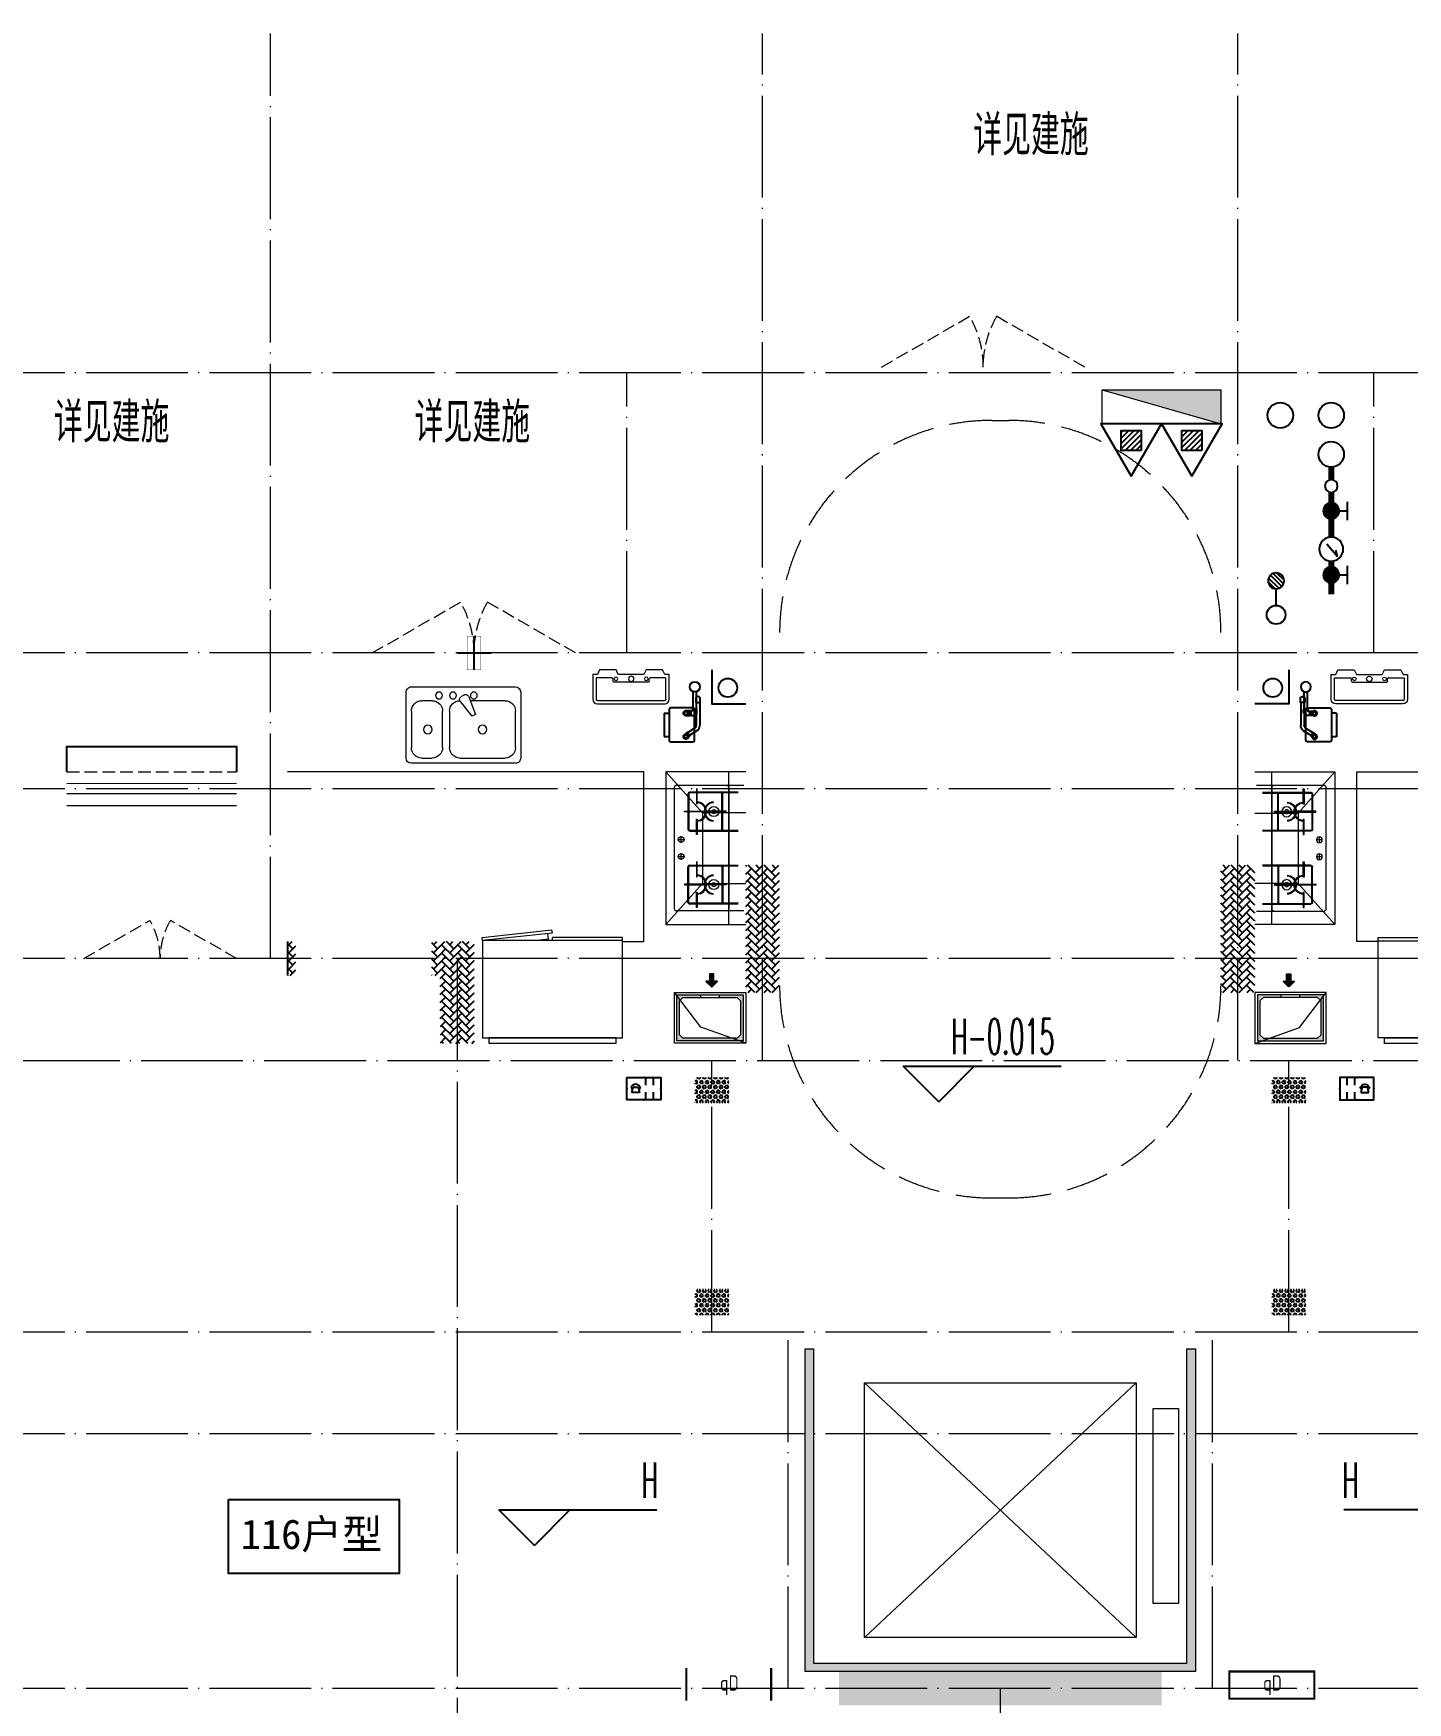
# Model space of a CAD drawing. Extents: x -518115 to 1124316, y -209821 to 1628073.
# Drawn here: x 834720 to 842817, y 445749 to 455582 of the extents above; entities that cross this region are included whole.
import ezdxf
from ezdxf.enums import TextEntityAlignment as Align

# ---------------------------------------------------------------- set-up
doc = ezdxf.new("R2010")
doc.units = 0
doc.header["$LTSCALE"] = 1000
doc.header["$MEASUREMENT"] = 0
doc.linetypes.add('DASH', pattern=[0.35, 0.25, -0.1])
doc.linetypes.add('DOTE', pattern=[2.4200000000000004, 2, -0.2, 0.02, -0.2])
for name, color, linetype, lineweight in [('3.5方案汇报，与郭总、侯月琴确定户型_t8$0$STAIR', 2, 'Continuous', 18), ('DOTE', 19, 'DOTE', 9), ('EQUIP-消防', 3, 'Continuous', 20), ('EQUIP_消火栓', 242, 'Continuous', 18), ('LVTRY', 1, 'Continuous', 13), ('PUB_HATCH', 8, 'Continuous', 9), ('STAIR', 2, 'Continuous', 18), ('WINDOW', 144, 'Continuous', 15), ('填充', 251, 'Continuous', 5), ('平面-栏杆', 135, 'Continuous', 15), ('平面-看线', 45, 'Continuous', 15), ('平面-空调室内机', 176, 'Continuous', 9), ('平面-空调预留孔', 173, 'Continuous', 15), ('空调', 76, 'Continuous', 13), ('立面-洞口示意', 152, 'Continuous', 13)]:
    doc.layers.add(name, color=color, linetype=linetype, lineweight=lineweight)
for name, color, linetype in [('AH-FURNITURE', 1, 'Continuous'), ('DIM_ELEV', 3, 'Continuous'), ('EQUIP-安防', 3, 'Continuous'), ('EQUIP_地漏', 7, 'Continuous'), ('EQUIP_消防', 7, 'Continuous'), ('IP-bath&kitchen-JOHNSON', 4, 'Continuous'), ('PUB_TEXT', 4, 'Continuous'), ('VPIPE-中水', 122, 'Continuous'), ('VPIPE-凝结', 150, 'Continuous'), ('VPIPE-废水', 31, 'Continuous'), ('VPIPE-消防', 1, 'TG_X'), ('VPIPE-给水', 3, 'TG_J'), ('保温', 6, 'Continuous'), ('建筑-排气道', 9, 'Continuous'), ('机电标识类', 1, 'Continuous'), ('污水', 3, 'Continuous'), ('看线', 251, 'Continuous'), ('给水', 4, 'Continuous')]:
    doc.layers.add(name, color=color, linetype=linetype)
doc.styles.add('_TCH_AXIS', font='COMPLEX', dxfattribs={"bigfont": 'GBCBIG'})
doc.styles.add('_TCH_DIM', font='SIMPLEX.shx', dxfattribs={"width": 0.7, "bigfont": 'GBCBIG.shx'})
doc.styles.add('_TEL_DIM', font='SIMPLEX', dxfattribs={"width": 0.8, "height": 3.5, "bigfont": 'HZTXT'})
doc.styles.add('DIM_FONT', font='SIMPLEX.shx', dxfattribs={"width": 0.56})
doc.styles.add('TG_LINETYPE', font='SIMPLEX', dxfattribs={"width": 0.8, "height": 3, "bigfont": 'HZTXT'})
doc.styles.add('房间名称', font='TSSDENG', dxfattribs={"width": 0.8, "bigfont": 'HZTXT'})
doc.styles.add('黑体', font='')
doc.styles.get('黑体').set_extended_font_data('SimHei')
doc.linetypes.add('TG_J', pattern='A,2,-0.22,["J",TG_LINETYPE,S=0.1,R=0,X=-0.18,Y=-0.15],0', length=2.22)
doc.linetypes.add('TG_X', pattern='A,4,-0.3,["X",TG_LINETYPE,S=0.1,R=0,X=-0.23,Y=-0.15],0', length=4.3)
pattern_1 = [(45, (0, 0), (0, 47.41575231924514), [100.584, -33.528]), (135, (23.70786, 23.70786), (3.05311331771918e-15, 47.41575231924513), [100.584, -33.528])]
pattern_2 = [(90, (0, 0), (-16.49778, 1.010197673501861e-15), [9.525, -19.05]), (210, (0, 0), (8.248889999999996, -14.28749658604684), [9.525, -19.05]), (150, (5.83238038093927e-16, 9.525), (-8.248890000000003, -14.28749658604684), [9.525, -19.05])]

# ---------------------------------------------------------------- blocks, each defined once
blk = doc.blocks.new('$equip$00002628')
at = {"linetype": 'Continuous'}
for p, q in [((-0.624999999998181, 0.4150000000045111), (0.625000000001819, 0.4150000000045111)), ((-0.624999999998181, -0.4150000000045111), (-0.624999999998181, 0.4150000000045111)), ((-0.4717313354612998, 0.009603462141967611), (-0.4090194958534994, 0.009603462141967611)), ((-0.4457289298279647, -0.1375965378647379), (-0.3945289298262651, 0.05760346212991863)), ((-0.3945289298262651, 0.05760346212991863), (-0.3945289298262651, 0.05760346212991863)), ((-0.3945289298262651, 0.05760346212991863), (-0.2057289298081741, 0.05760346212991863)), ((-0.2057289298081741, 0.05760346212991863), (-0.1545289298064745, -0.1375965378647379)), ((-0.1912383637663879, 0.009603462141967611), (-0.1285265242022433, 0.009603462141967611)), ((0.07074779736467462, 0.1292446097322681), (0.07074779736467462, 0.4150000000045111)), ((0.3500291924156045, 0.1292446097322681), (0.3500291924156045, 0.4150000000045111)), ((0.625000000001819, 0.4150000000045111), (0.625000000001819, -0.4150000000045111)), ((0.625000000001819, -0.4150000000045111), (-0.624999999998181, -0.4150000000045111)), ((-0.1545289298064745, -0.1375965378647379), (-0.4457289298279647, -0.1375965378647379)), ((0.07074779736467462, -0.4150000000045111), (0.07074779736467462, -0.1292446097468201)), ((0.3500291924156045, -0.4150000000045111), (0.3500291924156045, -0.1292446097468201))]:
    blk.add_line(p, q, dxfattribs=at)
at = {"const_width": 0.05}
blk.add_lwpolyline([(-0.624999999998181, 0.4150000000045111), (0.625000000001819, 0.4150000000045111), (0.625000000001819, -0.4150000000045111), (-0.624999999998181, -0.4150000000045111), (-0.624999999998181, 0.4150000000045111), (0.625000000001819, 0.4150000000045111)], dxfattribs=at)
at = {"linetype": 'Continuous'}
blk.add_arc((-0.3001289298244956, -0.01143547351603047), 0.1728873113639825, 6.989740462788838, 173.0102595372112, dxfattribs=at)
for p in [(-0.624999999998181, 0), (1.818989403545856e-12, 0.4150000000045111), (1.818989403545856e-12, -0.4150000000045111), (0.625000000001819, -3.637978807091713e-12)]:
    blk.add_point(p)
at = {"color": 7, "style": '_TEL_DIM', "flags": 1}
blk.add_attdef('A', text='', height=2.5e-05, dxfattribs=at).set_placement((1.818989403545856e-12, 0), align=Align.MIDDLE_CENTER)
blk = doc.blocks.new('GDGRDGDRGDFD')
at = {"layer": 'EQUIP-消防', "const_width": 12.82051282052028}
blk.add_lwpolyline([(136866.5605577994, 335507.811971089), (136366.5605577994, 335507.8119710906), (136366.5605577991, 335347.8119710904), (136866.5605577991, 335347.8119710888)], close=True, dxfattribs=at)
at = {"layer": 'PUB_TEXT', "color": 7, "true_color": 0xffffff, "style": '房间名称', "width": 0.8}
blk.add_text('qD', height=90, dxfattribs=at).set_placement((136565.0499633249, 335395.5346836653))
blk = doc.blocks.new('GHFHFHTFHCSDCS')
blk.add_blockref('GDGRDGDRGDFD', (294900.0178471453, 33215.91286097257))
at = {"rotation": 0.0001673532306091649}
blk.add_blockref('GDGRDGDRGDFD', (298100.9974941605, 33215.50885790785), dxfattribs=at)
at = {"layer": 'EQUIP-安防', "yscale": 160, "zscale": 160}
for p, xscale in [((431016.5794559291, 372157.3248316564), 160), ((435216.5779590498, 372157.3248316564), -160)]:
    blk.add_blockref('$equip$00002628', p, dxfattribs=dict(at, xscale=xscale))
blk = doc.blocks.new('dongkong')
blk.add_wipeout([(-603756.0415179721, 210770.96306340612), (-603756.0415180603, 210570.80961624245), (-603836.0415181214, 210570.80961593534), (-603836.0415181519, 210770.96306307407)])
at = {"layer": '机电标识类', "color": 250, "linetype": 'DASH', "ltscale": 400}
for p, q in [((-603796.0415180789, 210770.9630630909), (-603796.0415180789, 210570.8096162414)), ((-603896.0415180789, 210670.6929921169), (-603696.0415180789, 210670.6929921169))]:
    blk.add_line(p, q, dxfattribs=at)
at = {"layer": '空调', "color": 6, "linetype": 'DASH', "const_width": 2}
blk.add_lwpolyline([(-603756.0415180789, 210770.9630630909), (-603756.0415180789, 210570.8096162414), (-603836.0415180789, 210570.8096162414), (-603836.0415180789, 210770.9630630909)], close=True, dxfattribs=at)
blk = doc.blocks.new('$TwtSys$00000141')
at = {"color": 1}
for p, q in [((-47.09803151780761, 3.836055847277748), (-5.041545145413693, 45.89254221967349)), ((-47.09803151780761, 3.836055847277748), (-5.041545145413693, 45.89254221967349)), ((-43.60958444554853, -17.52724007043071), (17.52724007042889, 43.60958444554853)), ((-43.60958444554853, -17.52724007043071), (17.52724007042889, 43.60958444554853)), ((-33.23401871576607, -33.23401871577153), (33.23401871576607, 33.23401871576425)), ((-33.23401871576607, -33.23401871576971), (33.23401871576607, 33.23401871576425)), ((-16.17805684451741, -43.53063328177632), (43.79137317708955, 16.43879673983065)), ((-16.17805684451741, -43.53063328177632), (43.79137317708955, 16.43879673983247)), ((5.715553844029273, -46.12975947626182), (46.12974035062325, -5.715572969671484)), ((5.715553844029273, -46.12975947626182), (46.12974035062325, -5.715572969671484))]:
    blk.add_line(p, q, dxfattribs=at)
blk.add_circle((0, -1.818989403545856e-12), 47, dxfattribs=at)
blk.add_circle((0, -1.818989403545856e-12), 47, dxfattribs=at)
blk = doc.blocks.new('A$C2705576B')
at = {"layer": '给水'}
h = blk.add_hatch(color=256, dxfattribs=at)
edge = h.paths.add_edge_path()
edge.add_arc((417.4753939132206, -1741.187018943019), 47.17066666666666, 0, 360)
h = blk.add_hatch(color=256, dxfattribs=at)
edge = h.paths.add_edge_path()
edge.add_arc((794.6793657876551, -1741.187018943019), 47.17066666666666, 0, 360)
for p, q in [((363.1358234086074, -1645.378875686787), (471.8149644187652, -1645.378875686787)), ((417.4753939132206, -1741.187018943019), (417.4753939132206, -1645.378875686787)), ((740.3397952830419, -1645.378875686787), (849.0189362931997, -1645.378875686787)), ((794.6793657876551, -1741.187018943019), (794.6793657876551, -1645.378875686787)), ((525.2828902192414, -1704.277946659364), (564.0495230220258, -1714.966761028394)), ((601.1412538066506, -1768.080788225867), (525.283035626635, -1704.277946659364))]:
    blk.add_line(p, q, dxfattribs=at)
at = {"layer": '给水', "const_width": 35.378}
for points in [[(499.0671900771558, -1741.187018943019), (302.4753939132206, -1741.187018943019)], [(903.4753939132206, -1741.187018943019), (640.5791900772601, -1741.187018943019)], [(1052.830608317163, -1741.187018943019), (978.4711268208921, -1741.187018943019)]]:
    blk.add_lwpolyline(points, dxfattribs=at)
at = {"layer": '给水'}
for centre, radius in [((569.823190077208, -1741.187018943019), 70.756), ((417.4753939132206, -1741.187018943019), 47.17066666666666), ((794.6793657876551, -1741.187018943019), 47.17066666666666), ((940.9753939132206, -1741.187018943019), 37.5)]:
    blk.add_circle(centre, radius, dxfattribs=at)
blk = doc.blocks.new('$TwtSys$00000546')
h = blk.add_hatch()
h.set_pattern_fill('ANSI31', color=1, scale=200, style=0)
h.set_pattern_definition([(45, (-38543.80223862439, -6670.830405693208), (-17.67766952966369, 17.67766952966369), [])])
h.paths.add_polyline_path([(-64.92232553117356, 173.7449990885525), (64.922325531159, 173.7449990885525), (64.922325531159, 43.90034802621994), (-64.92232553117356, 43.90034802621994)])
at = {"color": 1}
for points in [[(0, 343.6163707387423), (-198.3870041439732, 0), (198.3870041439732, 0)], [(-64.92232553117356, 173.7449990885525), (64.922325531159, 173.7449990885525), (64.922325531159, 43.90034802621994), (-64.92232553117356, 43.90034802621994)]]:
    blk.add_lwpolyline(points, close=True, dxfattribs=at)
blk = doc.blocks.new('$TwtSys$00000434')
for p, q in [((-0.5, 0.5), (-0.5, -0.5)), ((-0.5, -0.5), (0.5, 0.5)), ((0.5, 0.5), (-0.5, 0.5)), ((0.5, -0.5), (0.5, 0.5)), ((-0.5, -0.5), (0.5, -0.5))]:
    blk.add_line(p, q)
blk.add_solid([(0.5, -0.5), (0.5, 0.5), (-0.5, -0.5)])
blk = doc.blocks.new('GDFGDGRD')
at = {"layer": '保温', "linetype": 'ByBlock', "ltscale": 10}
h = blk.add_hatch(dxfattribs=at)
h.set_pattern_fill('AR-HBONE', color=251, scale=55)
h.set_pattern_definition(pattern_1)
h.paths.add_polyline_path([(431616.5779368667, 372723.9109038315), (431816.5779205575, 372723.9109038315), (431816.6776084994, 373473.7241241197), (431616.6776248086, 373473.7243207647)])
h = blk.add_hatch(dxfattribs=at)
h.set_pattern_fill('AR-HBONE', color=251, scale=55)
h.set_pattern_definition(pattern_1)
h.paths.add_polyline_path([(434616.5794823848, 372723.9109038315), (434416.579498694, 372723.9109038315), (434416.4798107521, 373473.7241241197), (434616.4797944429, 373473.7243207647)])
h = blk.add_hatch(dxfattribs=at)
h.set_pattern_fill('AR-HBONE', color=251, scale=55)
h.set_pattern_definition(pattern_1)
h.paths.add_polyline_path([(428966.578379888, 372823.7247212567), (428966.5790232959, 373023.7247251226), (428916.5790233049, 373023.7249310016), (428916.5783798971, 372823.7249271357)])
h = blk.add_hatch(dxfattribs=at)
h.set_pattern_fill('AR-HBONE', color=251, scale=55)
h.set_pattern_definition(pattern_1)
h.paths.add_polyline_path([(429816.578757056, 372823.7247212792), (429816.5794004638, 373023.7247251451), (429766.5794004729, 373023.7249310241), (429766.578757065, 372823.7249271582)])
h = blk.add_hatch(dxfattribs=at)
h.set_pattern_fill('AR-HBONE', color=251, scale=55)
h.set_pattern_definition(pattern_1)
h.paths.add_polyline_path([(430017.8124563344, 372423.588710197), (430016.5797776413, 373023.7247210948), (429816.5797776084, 373023.7249269856), (429817.8124563015, 372423.5889160878)])
at = {"layer": '保温', "linetype": 'Continuous', "ltscale": 10}
h = blk.add_hatch(dxfattribs=at)
h.set_pattern_fill('HEX', color=251, scale=10, angle=90, style=0)
h.set_pattern_definition(pattern_2)
h.paths.add_polyline_path([(431316.5779580405, 372073.7248388497), (431516.5779417312, 372073.7248388497), (431516.6768560584, 372223.7247332454), (431316.6768723676, 372223.7249298903)])
h = blk.add_hatch(dxfattribs=at)
h.set_pattern_fill('HEX', color=251, scale=10, angle=90, style=0)
h.set_pattern_definition(pattern_2)
h.paths.add_polyline_path([(434916.579461211, 372073.7248388497), (434716.5794775203, 372073.7248388497), (434716.4805631932, 372223.7247332454), (434916.4805468839, 372223.7249298903)])
h = blk.add_hatch(dxfattribs=at)
h.set_pattern_fill('HEX', color=251, scale=10, angle=90, style=0)
h.set_pattern_definition(pattern_2)
h.paths.add_polyline_path([(431316.5779582471, 370823.724846115), (431516.5779419378, 370823.724846115), (431516.676856265, 370973.7247405107), (431316.6768725742, 370973.7249371556)])
h = blk.add_hatch(dxfattribs=at)
h.set_pattern_fill('HEX', color=251, scale=10, angle=90, style=0)
h.set_pattern_definition(pattern_2)
h.paths.add_polyline_path([(434916.5794610044, 370823.724846115), (434716.5794773137, 370823.724846115), (434716.4805629865, 370973.7247405107), (434916.4805466773, 370973.7249371556)])
h = blk.add_hatch(dxfattribs=at)
h.set_pattern_fill('HEX', color=251, scale=10, angle=90, style=0)
h.set_pattern_definition([(90, (-70765.89117912838, -151624.7360933621), (-16.49778, 1.010197673501861e-15), [9.525, -19.05]), (210, (-70765.89117912838, -151624.7360933621), (8.248889999999996, -14.28749658604684), [9.525, -19.05]), (150, (-70765.89117912838, -151615.2110933621), (-8.248890000000003, -14.28749658604684), [9.525, -19.05])])
h.paths.add_polyline_path([(434066.5790224251, 368523.7248330163), (434066.5789810187, 368723.7248300065), (432166.5783829462, 368723.7248300508), (432166.5784243525, 368523.7248330605)])
at = {"layer": '保温', "color": 251, "linetype": 'ByBlock', "ltscale": 10}
blk.add_line((428916.5787015874, 373023.7248241272), (428916.578701565, 372823.724824273), dxfattribs=at)
blk = doc.blocks.new('rtyg7uyhg')
at = {"layer": 'LVTRY'}
for p, q in [((193590.3031336021, 45458.1133254503), (193590.3030643982, 45069.47696181395)), ((194234.6213208837, 45488.79502889935), (193620.9849572473, 45488.79513816872)), ((193896.3984467548, 45429.87059594441), (193857.5823896687, 45326.26016876537)), ((193925.7802168131, 45440.40881343969), (193940.0533153456, 45432.16822680717)), ((194265.3030643982, 45069.47684161765), (194265.3031336021, 45458.113205254)), ((193620.9848935069, 45130.84059271414), (193620.9849317512, 45345.61331998683)), ((193682.3485790417, 45406.97694542356), (193887.8216881326, 45406.97690883528)), ((193875.2965560293, 45316.03289288385), (193945.6178257855, 45401.45376218002)), ((194009.6212953876, 45345.61325078298), (194009.6212571432, 45130.84052351015)), ((194050.5303480524, 45130.84051622554), (194050.5303862967, 45345.61324349836)), ((194111.8940335871, 45406.97686893496), (194173.2576699507, 45406.97685800815)), ((194234.6212953876, 45345.61321071758), (194234.6212571432, 45130.84048344476)), ((193857.5823896687, 45326.26016876537), (193875.2965560293, 45316.03289288385)), ((193620.9848771165, 45038.79513816872), (194234.621240753, 45038.79502889935)), ((193948.2576098526, 45069.47689807355), (193682.3485189436, 45069.47694542356)), ((194173.2576098526, 45069.47685800816), (194111.893973489, 45069.47686893508))]:
    blk.add_line(p, q, dxfattribs=at)
for centre, radius in [((193866.4394935961, 45437.65873082454), 20.45454545454545), ((193989.1667663234, 45437.6587089707), 20.45454545454545), ((194070.9849481416, 45437.65869440146), 20.45454545454545), ((193815.3030944472, 45238.22692174855), 25.56818181818182), ((194137.4621853563, 45238.2268643822), 25.56818181818182)]:
    blk.add_circle(centre, radius, dxfattribs=at)
for centre, radius, start, end in [((193620.9849517839, 45458.11331998683), 30.68181818181818, 89.99998979807194, 179.9999897972382), ((193915.5529409315, 45422.69466753349), 20.45454545454545, 59.99998980057491, 159.4623117970261), ((193929.8260394641, 45414.45408090108), 20.45454545454545, 320.5376677968172, 59.99998980057491), ((194234.6213154203, 45458.11321071746), 30.68181818181818, 359.9999897972382, 89.99998979807194), ((193682.3485681149, 45345.61330905991), 61.36363636363636, 89.99998979807194, 179.9999897972382), ((193948.2576590239, 45345.6132617099), 61.36363636363636, 359.9999897972382, 89.99998979807194), ((194111.8940226603, 45345.61323257144), 61.36363636363636, 89.99998979807194, 179.9999897972382), ((194173.2576590239, 45345.6132216445), 61.36363636363636, 359.9999897972382, 89.99998979807194), ((193620.9848825799, 45069.47695635049), 30.68181818181818, 179.9999897972382, 269.9999897980719), ((193682.3485298705, 45130.84058178721), 61.36363636363636, 179.9999897972382, 269.9999897980719), ((193948.2576207797, 45130.8405344372), 61.36363636363636, 269.9999897980719, 359.9999897972382), ((194111.893984416, 45130.84050529861), 61.36363636363636, 179.9999897972382, 269.9999897980719), ((194173.2576207797, 45130.84049437181), 61.36363636363636, 269.9999897980719, 359.9999897972382), ((194234.6212462163, 45069.47684708112), 30.68181818181818, 269.9999897980719, 359.9999897972382)]:
    blk.add_arc(centre, radius, start, end, dxfattribs=at)
at = {"layer": 'LVTRY', "style": 'DIM_FONT', "width": 0.8, "flags": 9}
for tag in ['XSIZE', 'YSIZE']:
    blk.add_attdef(tag, (193927.8031388824, 45487.7665121054), '', height=0.5, rotation=89.99998979807198, dxfattribs=at)
blk = doc.blocks.new('A$C60D053AF')
at = {"layer": 'AH-FURNITURE', "color": 8}
for p, q in [((232.5000007597264, -89.99999966996256), (128.2842720070621, -89.99999966996256)), ((192.50000075961, -70.99998518347275), (327.5735938884318, -70.99998518347275)), ((192.50000075961, -90.99998518347275), (327.5735938884318, -90.99998518347275)), ((341.7157295121578, -96.85784955974668), (370.0190303710988, -143.1611504186876)), ((355.8578651358839, -82.71571393602062), (384.1611659948248, -129.0190147949615)), ((232.5000007597264, -109.9999996698461), (128.2842720075278, -109.9999996699626)), ((245.0000007597264, -129.4999851834727), (245.0000007597264, -122.4999996698461)), ((265.0000007597264, -129.4999851834727), (265.0000007597264, -122.4999996698461)), ((255.0000007597264, -280.9999851834727), (255.0000007597264, -250.9999851834727)), ((255.0000007597264, -280.9999851834727), (393.0000007597264, -280.9999851834727)), ((393.0000007597264, -280.9999851834727), (393.0000007597264, -250.9999851834727))]:
    blk.add_line(p, q, dxfattribs=at)
for points in [[(170.00000075961, -67.99998518347275, 1), (170.00000075961, -93.99998518358916), (192.50000075961, -93.99998518347275), (192.50000075961, -67.99998518347275)], [(268.0000007597264, -122.4999996698461), (268.0000007597264, -106.9999996698461, 0.4142135623724265), (248.0000007597264, -86.99999966984615), (232.5000007597264, -86.99999966984615), (232.50000075961, -112.9999996698461), (242.0000007597264, -112.9999996698461), (242.0000007597264, -122.4999996698461)], [(234.0000007597264, -250.9999851834727), (414.0000007597264, -250.9999851834727, 0.4142135623730951), (424.0000007597264, -240.9999851834727), (424.0000007597264, -110.9999851834727, 0.4142135623730951), (414.0000007597264, -100.9999851834727), (234.0000007597264, -100.9999851834727, 0.4142135623730951), (224.0000007597264, -110.9999851834727), (224.0000007597264, -240.9999851834727, 0.4142135623730951)], [(242.0000007597264, -151.9999851834727, 1), (268.0000007597264, -151.9999851834727), (268.0000007597264, -129.4999851834727), (242.0000007597264, -129.4999851834727)], [(383.8076126043452, -161.1923733388539, 1), (402.192388915224, -142.8075970279751), (386.2824863384012, -126.8976944513852), (367.8977100276388, -145.282470762264)]]:
    blk.add_lwpolyline(points, format="xyb", close=True, dxfattribs=at)
for centre, radius in [((100.0000007598428, -99.99999967066105), 30), ((255.0000007597264, -151.9999851834727), 15), ((255.0000007597264, -151.9999851834727), 10), ((393.0000007597264, -151.9999851834727), 15), ((393.0000007597264, -151.9999851834727), 10)]:
    blk.add_circle(centre, radius, dxfattribs=at)
for radius in [40, 20]:
    blk.add_arc((327.5735938884318, -110.9999851834727), radius, 45, 90, dxfattribs=at)
blk = doc.blocks.new('A-Kitchen-7')
at = {"layer": 'LVTRY'}
for p, q in [((-518.6581278588565, 779.725278688129), (-7.244008776673581, 834.3051076843403)), ((-515, 756.005706589378), (-518.6581278588565, 779.725278688129)), ((-3.585880917788018, 810.5855355854728), (-515, 756.005706589378)), ((515, 756.005706589378), (-515, 756.005706589378)), ((-515, 756.005706589378), (-515, 40)), ((-485.6368437646597, 760.5342107040924), (-484.9384396369278, 756.005706589378)), ((-29.12075551543967, 766.9560861630598), (-112.0975807690556, 756.005706589378)), ((-29.12075551546877, 766.9560861630598), (-35.20590834700852, 806.4126680237241)), ((-7.244008776673581, 834.3051076843403), (-3.585880917788018, 810.5855355854728)), ((515, 780), (-5.820766091346741e-11, 780)), ((0, 756.005706589378), (-5.820766091346741e-11, 780)), ((515, 756.005706589378), (515, 780)), ((515, 40), (515, 756.005706589378)), ((-515, 40), (515, 40))]:
    blk.add_line(p, q, dxfattribs=at)
blk.add_lwpolyline([(-468.9430810984049, 40), (-468.9430810984049, 0), (468.9430810984049, 0), (468.9430810984632, 40)], close=True, dxfattribs=at)
blk = doc.blocks.new('*U66')
h = blk.add_hatch(color=5)
h.set_gradient(color1=(0, 0, 255), rotation=180, tint=1)
h.paths.add_polyline_path([(3.524958103184869e-15, -2.819966482547906e-15), (-6.350000000000009, -6.349999999999992), (-6.350000000000001, -2.159000000000014), (-15, -2.158999999999999), (-14.99999999999999, 2.159000000000044), (-6.349999999999993, 2.159000000000029), (-6.349999999999985, 6.350000000000009)])
at = {"color": 0, "linetype": 'Continuous'}
blk.add_lwpolyline([(3.524958103184869e-15, -2.819966482547906e-15), (-6.350000000000009, -6.349999999999992), (-6.350000000000001, -2.159000000000014), (-15, -2.158999999999999), (-14.99999999999999, 2.159000000000044), (-6.349999999999993, 2.159000000000029), (-6.349999999999985, 6.350000000000009)], close=True, dxfattribs=at)
blk = doc.blocks.new('sgrsefv')
at = {"layer": 'PUB_HATCH'}
blk.add_hatch(color=256, dxfattribs=at).paths.add_polyline_path([(1112933.294422049, 840916.328306399), (1112933.294422049, 840646.328306399), (1113073.294422049, 840646.328306399), (1113073.294422049, 840661.328306399), (1112968.294422049, 840661.328306399), (1112948.294422049, 840681.328306399), (1112948.294422049, 840881.328306399), (1112968.294422049, 840901.328306399), (1113288.294422049, 840901.328306399), (1113308.294422049, 840881.328306399), (1113308.294422049, 840681.328306399), (1113288.294422049, 840661.328306399), (1113183.294422049, 840661.328306399), (1113183.294422049, 840646.328306399), (1113323.294422049, 840646.328306399), (1113323.294422049, 840916.328306399)])
at = {"layer": 'LVTRY', "color": 1}
for p, q in [((1113073.294422049, 840661.328306399), (1113073.294422049, 840646.328306399)), ((1113183.294422049, 840661.328306399), (1113183.294422049, 840646.328306399))]:
    blk.add_line(p, q, dxfattribs=at)
for points in [[(1112918.294422049, 840931.328306399), (1113338.294422049, 840931.328306399), (1113338.294422049, 840631.328306399), (1112918.294422049, 840631.328306399)], [(1112933.294422049, 840916.328306399), (1113323.294422049, 840916.328306399), (1113323.294422049, 840646.328306399), (1112933.294422049, 840646.328306399)], [(1113288.294422049, 840661.328306399), (1112968.294422049, 840661.328306399), (1112948.294422049, 840681.328306399), (1112948.294422049, 840881.328306399), (1112968.294422049, 840901.328306399), (1113288.294422049, 840901.328306399), (1113308.294422049, 840881.328306399), (1113308.294422049, 840681.328306399), (1113288.294422049, 840661.328306399)]]:
    blk.add_lwpolyline(points, close=True, dxfattribs=at)
at = {"layer": '立面-洞口示意'}
blk.add_lwpolyline([(1112918.294422049, 840931.328306399), (1113181.846359163, 840837.3789231421), (1113338.294422049, 840631.328306399)], dxfattribs=at)
at = {"layer": '建筑-排气道', "xscale": -5, "yscale": 5, "zscale": 5, "rotation": 270}
blk.add_blockref('*U66', (1113118.391369574, 840599.0160356248), dxfattribs=at)
blk = doc.blocks.new('FRSDFDGDGDRGDR')
at = {"layer": '平面-空调预留孔'}
for p, q in [((699618.9179923869, 775447.756135683), (699746.3179923192, 775447.756135683)), ((699746.3179923192, 775447.756135683), (699746.3179923192, 775355.3561357355)), ((699612.3179923807, 775043.9561356568), (699612.3179923807, 775441.1561356868)), ((699726.5179923008, 775348.7561357393), (699739.7179923131, 775348.7561357393)), ((699719.9179922946, 775342.156135743), (699719.9179922946, 775142.9561356006)), ((699726.5179923008, 775136.3561356043), (699739.7179923131, 775136.3561356043)), ((699746.3179923192, 775129.7561356081), (699746.3179923192, 775037.3561356605)), ((699746.3179923192, 775037.3561356605), (699618.9179923869, 775037.3561356605))]:
    blk.add_line(p, q, dxfattribs=at)
blk.add_lwpolyline([(699766.1179923377, 775166.7161355871), (699792.5179923623, 775153.5161355946), (699792.5179923623, 775057.1561356493), (699766.1179923377, 775043.9561356568), (699766.1179923377, 775017.5561356718), (699618.9179923869, 775017.5561356718, -0.4142135623730951), (699592.5179923623, 775043.9561356568), (699592.5179923623, 775441.1561356868, -0.4142135623730951), (699618.9179923869, 775467.5561356718), (699766.1179923377, 775467.5561356718), (699766.1179923377, 775441.1561356868), (699792.5179923623, 775427.9561356943), (699792.5179923623, 775331.596135749), (699766.1179923377, 775318.3961357565)], format="xyb", close=True, dxfattribs=at)
for centre, radius in [((699739.7179923131, 775243.1561357992), 15.83999999100342), ((699739.7179923131, 775331.596135749), 10.55999999400228), ((699739.7179923131, 775153.5161355946), 10.55999999400228)]:
    blk.add_circle(centre, radius, dxfattribs=at)
for centre, radius, start, end in [((699618.917992382, 775441.1561356819), 6.600000001199078, 89.99999995997936, 179.9999999533093), ((699726.5179922959, 775342.1561357381), 6.600000001199078, 89.99999995997936, 179.9999999533093), ((699739.717992318, 775355.3561357405), 6.600000001206354, 269.9999999599793, 359.9999999533093), ((699726.5179922959, 775142.9561356056), 6.600000001199078, 180.0000000400206, 270.0000000533608), ((699739.717992318, 775129.7561356032), 6.600000001206354, 4.002063966804346e-08, 90.00000005336085), ((699618.917992382, 775043.9561356618), 6.600000001199078, 180.0000000400206, 270.0000000533608)]:
    blk.add_arc(centre, radius, start, end, dxfattribs=at)
blk = doc.blocks.new('GDGDRGDRGRD')
at = {"layer": 'LVTRY', "color": 251}
for p, q in [((430080.5498987493, 371515.3769317719), (429864.6097976839, 371758.3326651105)), ((430334.8192843065, 371758.3326651105), (429864.6097976839, 371758.3326651105)), ((429864.6097976839, 371758.3326651105), (429864.6097976839, 370858.3326651105)), ((430234.8192843063, 370858.3326651105), (430234.8192843063, 371758.3326651105)), ((430334.8192843065, 371515.3769317719), (430080.5498987493, 371515.3769317719)), ((430080.5498987493, 371515.3769317719), (430080.5498987493, 371100.2783888946)), ((429864.6097976839, 370858.3326651105), (430080.5498987493, 371100.2783888946)), ((430080.5498987493, 371100.2783888946), (430334.8192843065, 371100.2783888946)), ((429864.6097976839, 370858.3326651105), (430334.8192843065, 370858.3326651105))]:
    blk.add_line(p, q, dxfattribs=at)
at = {"layer": 'LVTRY'}
for p, q in [((429914.8192843065, 370948.3326651105), (429914.8192843065, 371668.3326651105)), ((429924.8192843065, 371678.3326651105), (430324.8192843065, 371678.3326651106)), ((429994.8192843065, 371628.3326651106), (429994.8192843065, 371418.3326651106)), ((429999.8192843065, 371628.3326651106), (429999.8192843065, 371418.3326651106)), ((430289.8192843065, 371638.3326651107), (430004.8192843065, 371638.3326651106)), ((430289.8192843065, 371633.3326651107), (430004.8192843065, 371633.3326651106)), ((430045.069284306, 371658.3326651107), (430045.069284306, 371568.3326651106)), ((430049.569284306, 371658.3326651107), (430045.069284306, 371658.3326651107)), ((430049.569284306, 371568.3326651106), (430049.569284306, 371658.3326651107)), ((430194.8192843063, 371418.3326651106), (430194.8192843063, 371628.3326651107)), ((430199.8192843063, 371418.3326651106), (430199.8192843063, 371628.3326651107)), ((430234.8192843063, 371668.3326651106), (430234.819284306, 370948.3326651105)), ((429974.8192843067, 371525.5826651108), (430102.3192843067, 371525.5826651108)), ((429974.8192843067, 371521.0826651108), (429974.8192843067, 371525.5826651108)), ((430102.3192843067, 371521.0826651108), (429974.8192843067, 371521.0826651108)), ((430045.069284306, 371568.3326651106), (430049.569284306, 371568.3326651106)), ((430219.819284306, 371525.5826651108), (430092.319284306, 371525.5826651108)), ((430092.319284306, 371525.5826651108), (430092.319284306, 371521.0826651108)), ((430092.319284306, 371521.0826651108), (430219.819284306, 371521.0826651108)), ((430102.3192843067, 371525.5826651108), (430102.3192843067, 371521.0826651108)), ((430219.819284306, 371521.0826651108), (430219.819284306, 371525.5826651108)), ((430234.8192843063, 371100.2783888946), (430234.8192843063, 371515.3769317719)), ((430004.8192843065, 371413.3326651106), (430289.8192843065, 371413.3326651106)), ((430004.8192843065, 371408.3326651106), (430289.8192843065, 371408.3326651106)), ((430045.069284306, 371388.3326651105), (430045.069284306, 371478.3326651106)), ((430045.069284306, 371478.3326651106), (430049.569284306, 371478.3326651106)), ((430049.569284306, 371478.3326651106), (430049.569284306, 371388.3326651105)), ((429935.4224806934, 371358.3326651105), (429974.2160879209, 371358.3326651105)), ((429954.8192843065, 371338.9358614974), (429954.8192843065, 371377.7294687249)), ((430049.569284306, 371388.3326651105), (430045.069284306, 371388.3326651105)), ((429935.4224806934, 371258.3326651105), (429974.2160879209, 371258.3326651105)), ((429954.8192843065, 371238.9358614974), (429954.8192843065, 371277.7294687249)), ((430004.8192843065, 371208.3326651105), (430289.8192843065, 371208.3326651105)), ((430045.069284306, 371228.3326651105), (430045.069284306, 371138.3326651105)), ((430049.569284306, 371228.3326651105), (430045.069284306, 371228.3326651105)), ((430049.569284306, 371138.3326651105), (430049.569284306, 371228.3326651105)), ((429994.8192843065, 370988.3326651105), (429994.8192843065, 371198.3326651105)), ((429999.8192843065, 370988.3326651105), (429999.8192843065, 371198.3326651105)), ((430004.8192843065, 371203.3326651105), (430289.8192843065, 371203.3326651105)), ((430045.069284306, 371138.3326651105), (430049.569284306, 371138.3326651105)), ((430194.8192843063, 371198.3326651105), (430194.8192843063, 370988.3326651104)), ((430199.8192843063, 371198.3326651105), (430199.8192843063, 370988.3326651104)), ((430102.3192843067, 371095.5826651102), (429974.8192843067, 371095.5826651102)), ((429974.8192843067, 371095.5826651102), (429974.8192843067, 371091.0826651102)), ((429974.8192843067, 371091.0826651102), (430102.3192843067, 371091.0826651102)), ((430045.069284306, 370958.3326651105), (430045.069284306, 371048.3326651105)), ((430045.069284306, 371048.3326651105), (430049.569284306, 371048.3326651105)), ((430049.569284306, 371048.3326651105), (430049.569284306, 370958.3326651105)), ((430092.319284306, 371091.0826651102), (430092.319284306, 371095.5826651102)), ((430092.319284306, 371095.5826651102), (430219.819284306, 371095.5826651102)), ((430219.819284306, 371091.0826651102), (430092.319284306, 371091.0826651102)), ((430102.3192843067, 371091.0826651102), (430102.3192843067, 371095.5826651102)), ((430219.819284306, 371095.5826651102), (430219.819284306, 371091.0826651102)), ((430324.8192843063, 370938.3326651105), (429924.8192843065, 370938.3326651105)), ((430289.8192843065, 370983.3326651104), (430004.8192843065, 370983.3326651105)), ((430289.8192843065, 370978.3326651104), (430004.8192843065, 370978.3326651105)), ((430049.569284306, 370958.3326651105), (430045.069284306, 370958.3326651105))]:
    blk.add_line(p, q, dxfattribs=at)
blk.add_lwpolyline([(429608.8200653884, 370758.3318186465), (429734.819284306, 370758.3318186465), (429734.8192843065, 371758.3324083135), (427634.8193110233, 371758.3326651104)], dxfattribs=at)
for centre, radius in [((430147.3192843065, 371523.3326651106), 29.7), ((430147.3192843065, 371523.3326651106), 11.7), ((429954.8192843065, 371358.3326651105), 16.99680361435897), ((429954.8192843065, 371258.3326651105), 16.99680361435897), ((430147.3192843065, 371093.3326651105), 29.7), ((430147.3192843065, 371093.3326651105), 11.7)]:
    blk.add_circle(centre, radius, dxfattribs=at)
for centre, radius, start, end in [((429924.8192843065, 371668.3326651105), 10, 90, 180), ((430004.8192843065, 371628.3326651106), 10, 90, 180), ((430004.8192843065, 371628.3326651106), 5, 90, 180), ((430189.8192843063, 371628.3326651107), 10, 0, 90), ((430189.8192843063, 371628.3326651107), 5, 0, 90), ((430224.8192843063, 371668.3326651106), 10, 0, 90), ((430047.3192843063, 371523.3326651106), 56.7, 2.274239184178576, 87.72576081585424), ((430047.3192843063, 371523.3326651106), 52.2, 2.470411041650347, 87.52958895835897), ((430047.3192843063, 371523.3326651106), 56.7, 272.2742391841458, 357.7257608158206), ((430047.3192843063, 371523.3326651106), 52.2, 272.4704110416411, 357.5295889583505), ((430147.3192843065, 371523.3326651106), 56.7, 92.27423918414576, 177.7257608158206), ((430147.3192843065, 371523.3326651106), 56.7, 182.2742391841786, 267.7257608158542), ((430147.3192843065, 371523.3326651106), 52.2, 92.47041104164106, 177.5295889583496), ((430147.3192843065, 371523.3326651106), 52.2, 182.4704110416495, 267.5295889583589), ((430004.8192843065, 371418.3326651106), 10, 180, 270), ((430004.8192843065, 371418.3326651106), 5, 180, 270), ((430189.8192843063, 371418.3326651106), 5, 270, 0), ((430189.8192843063, 371418.3326651106), 10, 270, 0), ((430004.8192843065, 371198.3326651105), 10, 90, 180), ((430189.8192843063, 371198.3326651105), 10, 0, 90), ((430004.8192843065, 371198.3326651105), 5, 90, 180), ((430047.3192843063, 371093.3326651105), 56.7, 2.274239184178576, 87.72576081585424), ((430047.3192843063, 371093.3326651105), 52.2, 2.470411041650347, 87.52958895835897), ((430147.3192843065, 371093.3326651105), 56.7, 92.27423918414576, 177.7257608158206), ((430147.3192843065, 371093.3326651105), 52.2, 92.47041104164106, 177.5295889583496), ((430189.8192843063, 371198.3326651105), 5, 0, 90), ((430047.3192843063, 371093.3326651105), 56.7, 272.2742391841458, 357.7257608158206), ((430047.3192843063, 371093.3326651105), 52.2, 272.4704110416411, 357.5295889583505), ((430147.3192843065, 371093.3326651105), 56.7, 182.2742391841786, 267.7257608158542), ((430147.3192843065, 371093.3326651105), 52.2, 182.4704110416495, 267.5295889583589), ((429924.8192843065, 370948.3326651105), 10, 180, 270), ((430004.8192843065, 370988.3326651105), 10, 180, 270), ((430004.8192843065, 370988.3326651105), 5, 180, 270), ((430189.8192843063, 370988.3326651104), 5, 270, 0), ((430189.8192843063, 370988.3326651104), 10, 270, 0), ((430224.819284306, 370948.3326651105), 10, 270, 0)]:
    blk.add_arc(centre, radius, start, end, dxfattribs=at)
at = {"xscale": -1, "rotation": 270}
blk.add_blockref('FRSDFDGDGDRGDR', (-345582.7355588751, -327434.1861710575), dxfattribs=at)
for name, p, rotation in [('A$C60D053AF', (430134.8190180612, 372358.3312170932), 270), ('sgrsefv', (1543253.11384424, 1211089.928272285), 180)]:
    blk.add_blockref(name, p, dxfattribs=dict(rotation=rotation))
at = {"xscale": -1}
blk.add_blockref('rtyg7uyhg', (622599.6224451121, 326769.5373516738), dxfattribs=at)
at = {"layer": 'LVTRY', "color": 1, "extrusion": (0, 0, -1), "xscale": -0.7999999999883585, "yscale": 0.7999999999883585, "zscale": -0.7999999999883585}
blk.add_blockref('A-Kitchen-7', (-429196.8200653944, 370158.6015610829), dxfattribs=at)
blk = doc.blocks.new('GDGDGDSDA')
at = {"layer": 'DOTE', "linetype": 'DOTE', "ltscale": 0.3}
for p, q in [((427534.8193110602, 370658.3318185185), (427534.8193110335, 376108.3318260653)), ((430434.8193116409, 370058.6020862635), (430434.8193116408, 376108.3318260653)), ((433234.8193125778, 370058.6020862635), (433234.8193125778, 376108.3318260653)), ((471334.8193115436, 374108.3318260653), (417334.819312298, 374108.3318260653)), ((429634.8193116409, 372458.3318262678), (429634.8193116408, 374108.3318260652)), ((434034.819312578, 372458.3318262678), (434034.8193125778, 374108.3318260652)), ((471334.8193115436, 372458.3318262678), (417334.819312298, 372458.3318262678)), ((471334.8193115436, 371658.3318203397), (417334.819312298, 371658.3318203398)), ((471334.8193115436, 370658.3318268224), (417334.819312298, 370658.3318268225)), ((428635.0362220362, 370658.3318268224), (428634.7978358797, 359558.331827242)), ((417334.819312298, 370058.602097323), (471334.8193115436, 370058.6020517343)), ((430134.8185689393, 368458.3318260834), (430134.8185686748, 370058.3318260844)), ((433534.8200740376, 368458.3318260834), (433534.8200743021, 370058.3318260844)), ((471334.8193115436, 368458.3318260833), (417334.819312298, 368458.3318260835)), ((430584.8193169369, 366358.3318260893), (430584.8193170216, 368458.3318260653)), ((433084.8193072819, 366358.3318260413), (433084.8193071971, 368458.3318260653)), ((471334.8193115436, 367858.3318270331), (417334.819312298, 367858.3318270331)), ((471334.8193115436, 366358.3318253069), (417334.819312298, 366358.3318263437)), ((431834.8193190754, 366358.3318260653), (431834.8193190754, 359558.331827242))]:
    blk.add_line(p, q, dxfattribs=at)

msp = doc.modelspace()

# ---------------------------------------------------------------- hatches: boundary and pattern name
at = {"layer": '填充'}
h = msp.add_hatch(dxfattribs=at)
h.set_pattern_fill('隔热材料02', color=256, scale=100, style=0)
h.set_pattern_definition([(0, (-333791.8186238997, -162806.5409235636), (0, 50), []), (0, (-333791.8186238997, -162789.8744235635), (0, 50), []), (270, (-333748.0771238997, -162781.2431735636), (50, -9.184850993605149e-15), [5.01775, -44.98225]), (270, (-333785.5358738997, -162781.2431735636), (50, -9.184850993605149e-15), [5.01775, -44.98225]), (90, (-333760.0241238996, -162815.1721735636), (-50, 3.061616997868383e-15), [5.01775, -44.98225]), (90, (-333773.5891238998, -162815.1721735636), (-50, 3.061616997868383e-15), [5.01775, -44.98225]), (180, (-333741.7943738997, -162823.2076735636), (-6.123233995736766e-15, -50), [50.02425, 0.02425]), (135, (-333755.7516238997, -162820.6989235635), (2.775557561562891e-15, 49.99987405109137), [4.268000000000001, -66.44274999999999]), (116.56505, (-333708.7696238996, -162817.6809235636), (0.0001128305918363104, 49.99993342107836), [2.804999999999995, -108.9984999999999]), (116.56505, (-333758.7696238996, -162817.6809235636), (0.0001128305918363104, 49.99993342107836), [2.804999999999995, -108.9984999999999]), (153.43495, (-333700.7341238996, -162823.2076735636), (-0.0001128305918057793, 49.99993342107837), [5.609999999999999, -106.1935]), (153.43495, (-333750.7341238996, -162823.2076735636), (-0.0001128305918057793, 49.99993342107837), [5.609999999999999, -106.1935]), (63.43495000000001, (-333710.0241238996, -162810.1544235636), (-0.0001128305918307593, 49.99993342107837), [26.714, -85.0895]), (63.43495000000001, (-333760.0241238996, -162810.1544235636), (-0.0001128305918307593, 49.99993342107837), [26.714, -85.0895]), (116.56505, (-333698.0771238997, -162781.2431735636), (0.0001128305918363104, 49.99993342107836), [2.804999999999995, -108.9984999999999]), (116.56505, (-333748.0771238997, -162781.2431735636), (0.0001128305918363104, 49.99993342107836), [2.804999999999995, -108.9984999999999]), (135, (-333749.3316238998, -162778.7344235635), (2.775557561562891e-15, 49.99987405109137), [4.268000000000001, -66.44274999999999]), (153.43495, (-333702.3496238997, -162775.7164235636), (-0.0001128305918057793, 49.99993342107837), [5.609999999999999, -106.1935]), (153.43495, (-333752.3496238997, -162775.7164235636), (-0.0001128305918057793, 49.99993342107837), [5.609999999999999, -106.1935]), (45, (-333784.2813738997, -162778.7344235635), (0, 49.99987405109137), [4.268000000000001, -66.44274999999999]), (63.43495000000001, (-333735.5358738997, -162781.2431735636), (-0.0001128305918307593, 49.99993342107837), [2.805, -108.9985]), (63.43495000000001, (-333785.5358738997, -162781.2431735636), (-0.0001128305918307593, 49.99993342107837), [2.805, -108.9985]), (26.56505, (-333731.2636238998, -162775.7164235636), (0.0001128305918307593, 49.99993342107837), [5.609999999999999, -106.1935]), (26.56505, (-333781.2636238998, -162775.7164235636), (0.0001128305918307593, 49.99993342107837), [5.609999999999999, -106.1935]), (116.56505, (-333723.5891238998, -162810.1544235636), (0.0001128305918363104, 49.99993342107836), [26.71399999999996, -85.08949999999986]), (116.56505, (-333773.5891238998, -162810.1544235636), (0.0001128305918363104, 49.99993342107836), [26.71399999999996, -85.08949999999986]), (45, (-333777.8613738997, -162820.6989235635), (0, 49.99987405109137), [4.268000000000001, -66.44274999999999]), (63.43495000000001, (-333724.8433738998, -162817.6809235636), (-0.0001128305918307593, 49.99993342107837), [2.805, -108.9985]), (63.43495000000001, (-333774.8433738998, -162817.6809235636), (-0.0001128305918307593, 49.99993342107837), [2.805, -108.9985]), (26.56505, (-333732.8791238996, -162823.2076735636), (0.0001128305918307593, 49.99993342107837), [5.609999999999999, -106.1935]), (26.56505, (-333782.8791238996, -162823.2076735636), (0.0001128305918307593, 49.99993342107837), [5.609999999999999, -106.1935])])
h.paths.add_polyline_path([(841516.5787051329, 447832.0898801505), (841566.5787051329, 447832.0898801488), (841566.5787050652, 445932.0898801287), (839266.5787050554, 445932.0898801466), (839266.578705029, 447832.08988015), (839316.5787050291, 447832.0898801492), (839316.5787050547, 445982.0898801437), (841516.5787050668, 445982.0898801291)])

# ---------------------------------------------------------------- linework, layer by layer
at = {"color": 1}
msp.add_lwpolyline([(835869.514499557, 446945.732649413), (836875.514499557, 446945.732649413), (836875.514499557, 446509.732649413), (835869.514499557, 446509.732649413)], close=True, dxfattribs=at)
at = {"layer": '3.5方案汇报，与郭总、侯月琴确定户型_t8$0$STAIR'}
for p, q in [((839616.5790017138, 447632.0865697978), (841216.5790017142, 446132.0865697992)), ((841216.5790017142, 447632.0865697978), (839616.5790017138, 446132.0865697992))]:
    msp.add_line(p, q, dxfattribs=at)
for points in [[(839616.5790017138, 446132.0865697992), (839616.5790017138, 447632.0865697978), (841216.5790017142, 447632.0865697978), (841216.5790017142, 446132.0865697992)], [(841316.5790017047, 446332.0865699147), (841316.5790017047, 447482.0865699152), (841466.5790017075, 447482.0865699152), (841466.5790017075, 446332.0865699147)]]:
    msp.add_lwpolyline(points, close=True, dxfattribs=at)
at = {"layer": 'DIM_ELEV'}
for p, q in [((839843.6984581512, 449498.1826080666), (840774.5871196673, 449498.1826080666)), ((840053.6984581512, 449288.1826080666), (839843.6984581512, 449498.1826080666)), ((840053.6984581512, 449288.1826080666), (840263.6984581512, 449498.1826080666)), ((837461.496407581, 446884.8767813779), (838392.3850690972, 446884.8767813779)), ((837671.496407581, 446674.8767813779), (837461.496407581, 446884.8767813779)), ((837671.496407581, 446674.8767813779), (837881.496407581, 446884.8767813779)), ((843371.6610116728, 446884.8767813779), (842440.7723501567, 446884.8767813779))]:
    msp.add_line(p, q, dxfattribs=at)
at = {"layer": 'IP-bath&kitchen-JOHNSON', "color": 8}
for points in [[(838716.5784167558, 451832.0871648724), (838716.5784167617, 451632.0871647961), (838916.5784167701, 451632.0871647961)], [(842116.5790126552, 451832.0881809328), (842116.5790126493, 451632.0881808564), (841916.5790126409, 451632.0881808564)]]:
    msp.add_lwpolyline(points, dxfattribs=at)
at = {"layer": 'STAIR', "color": 251, "linetype": 'DASH'}
for points in [[(839116.578705055, 452052.0865696714, -0.4142135623699036), (840366.578705055, 453302.0865696578), (840466.578705067, 453302.0865696578, -0.4142135623699035), (841716.578705067, 452052.0865696714)], [(839116.5787070809, 449972.0920447961, 0.4142135623699036), (840366.5787070809, 448722.0920448097), (840466.5787070929, 448722.0920448097, 0.4142135623699035), (841716.5787070929, 449972.0920447961)]]:
    msp.add_lwpolyline(points, format="xyb", dxfattribs=at)
at = {"layer": 'VPIPE-中水', "linetype": 'Continuous'}
for centre in [(838811.3850895197, 451727.0871665879), (842021.7723398913, 451727.0881826483)]:
    msp.add_circle(centre, 55, dxfattribs=at)
at = {"layer": 'VPIPE-凝结'}
msp.add_line((842041.5776936656, 452212.0859587425), (842041.5776936655, 452310.0859587425), dxfattribs=at)
at = {"layer": 'VPIPE-废水'}
msp.add_circle((842041.5776936656, 452157.0859587425), 55, dxfattribs=at)
at = {"layer": 'VPIPE-消防', "linetype": 'Continuous'}
msp.add_circle((842066.5773468859, 453332.0868308843), 75, dxfattribs=at)
at = {"layer": 'VPIPE-给水', "linetype": 'Continuous'}
for centre in [(842366.5776930138, 453332.0891221198), (842366.5776930135, 453102.0891221198)]:
    msp.add_circle(centre, 75, dxfattribs=at)
at = {"layer": 'WINDOW', "color": 250, "linetype": 'DASH', "ltscale": 0.3}
for points in [[(839716.5787050781, 453615.4199031403), (840236.1941367785, 453915.4200973061, -0.1316523369510079), (840316.5787050285, 453615.4204254938)], [(840914.7254801452, 453615.4199031403), (840395.1100484448, 453915.4200973061, 0.1316523369510079), (840314.7254801948, 453615.4204254938)], [(835016.5787017506, 450132.085953124), (835406.3318910592, 450357.01361144, -0.131605288826864), (835466.5787018004, 450132.0859531527)], [(835916.5787018503, 450132.085953124), (835526.8255125417, 450357.01361144, 0.131605288826864), (835466.5787018004, 450132.0859531527)]]:
    msp.add_lwpolyline(points, format="xyb", dxfattribs=at)
at = {"layer": '填充'}
msp.add_lwpolyline([(841516.5787051329, 447832.0898801505), (841566.5787051329, 447832.0898801488), (841566.5787050652, 445932.0898801287), (839266.5787050554, 445932.0898801466), (839266.578705029, 447832.08988015), (839316.5787050291, 447832.0898801492), (839316.5787050547, 445982.0898801437), (841516.5787050668, 445982.0898801291)], close=True, dxfattribs=at)
at = {"layer": '平面-栏杆'}
for points in [[(835916.5792143841, 451162.2272933793), (834916.5813028985, 451162.3836609855)], [(835916.5792143841, 451102.2272933793), (834916.5813028985, 451102.3836609855)]]:
    msp.add_lwpolyline(points, dxfattribs=at)
at = {"layer": '平面-看线', "linetype": 'DASH', "ltscale": 0.3}
msp.add_lwpolyline([(834916.5787016657, 451232.0865623208), (835916.5787014758, 451232.086562369)], dxfattribs=at)
at = {"layer": '平面-看线'}
msp.add_lwpolyline([(835916.5787014758, 451032.086562369), (834916.5787016723, 451032.0865623208)], dxfattribs=at)
at = {"layer": '看线', "color": 202, "ltscale": 0.5}
msp.add_lwpolyline([(834916.5787016702, 451232.0865623204), (834916.5787016702, 451382.0865623204), (835916.5792143819, 451382.0865623297), (835916.5792148792, 451232.0865623241)], dxfattribs=at)

# ---------------------------------------------------------------- block references
at = {"xscale": -1}
msp.add_blockref('GDGDRGDRGRD', (1272251.398028702, 79473.75474374183), dxfattribs=at)
for name in ['GDFGDGRD', 'GHFHFHTFHCSDCS']:
    msp.add_blockref(name, (407300, 77208.36173827358))
at = {"layer": 'EQUIP_地漏', "xscale": -1, "rotation": 359.999999999891}
msp.add_blockref('$TwtSys$00000141', (842041.5776936656, 452357.0859587425), dxfattribs=at)
at = {"layer": 'EQUIP_消火栓', "xscale": -700, "yscale": 200, "zscale": 700, "rotation": 180}
msp.add_blockref('$TwtSys$00000434', (841366.5776907156, 453382.0865676483), dxfattribs=at)
at = {"layer": 'EQUIP_消防', "xscale": 0.9, "yscale": 0.9, "zscale": 0.9, "rotation": 180}
for p in [(841188.0293862667, 453282.0894975007), (841545.125993726, 453282.0894975007)]:
    msp.add_blockref('$TwtSys$00000546', p, dxfattribs=at)
at = {"layer": '平面-空调室内机', "ltscale": 0.3, "xscale": -1, "rotation": 180}
msp.add_blockref('dongkong', (1441112.621238274, 662602.8961860538), dxfattribs=at)
at = {"layer": '污水', "xscale": -1, "rotation": 269.999999999891}
msp.add_blockref('A$C2705576B', (844107.7647119543, 451974.2585137994), dxfattribs=at)

# ---------------------------------------------------------------- texts
at = {"color": 1, "style": '黑体'}
msp.add_text('116户型', height=175, dxfattribs=at).set_placement((835941.5607753105, 446653.5455338497))
at = {"layer": 'DIM_ELEV', "color": 7, "style": '_TCH_DIM', "width": 0.4941176470588236}
for s, p in [('H-0.015', (840126.3871196673, 449568.2526080666)), ('H', (838302.7850690972, 446954.9467813779)), ('H', (842430.0623501567, 446954.9467813779))]:
    msp.add_text(s, height=208.25, dxfattribs=at).set_placement(p)
at = {"layer": 'PUB_TEXT', "style": '_TCH_AXIS'}
for p in [(840257.2358988157, 454863.6640666259), (834840.8426817578, 453171.9978876016), (836965.9139031848, 453171.997911507)]:
    msp.add_text('详见建施', height=236.3120567375886, dxfattribs=at).set_placement(p)

# ---------------------------------------------------------------- next in the draw order: linework, layer by layer
at = {"layer": 'WINDOW', "color": 250, "linetype": 'DASH', "ltscale": 0.3}
for points in [[(836716.5797184072, 451932.0865699361), (837236.1951501074, 452232.0867641019, -0.1316523369510079), (837316.5797183577, 451932.0870922896)], [(837914.7264934741, 451932.0865699361), (837395.111061774, 452232.0867641019, 0.1316523369510079), (837314.7264935237, 451932.0870922896)]]:
    msp.add_lwpolyline(points, format="xyb", dxfattribs=at)

# ---------------------------------------------------------------- next in the draw order: block references
for name, p in [('GDGDGDSDA', (408581.7593905515, 79473.75474374183)), ('GDGDRGDRGRD', (408581.7572644888, 79474.35516515683))]:
    msp.add_blockref(name, p)

doc.saveas('drawing.dxf')
